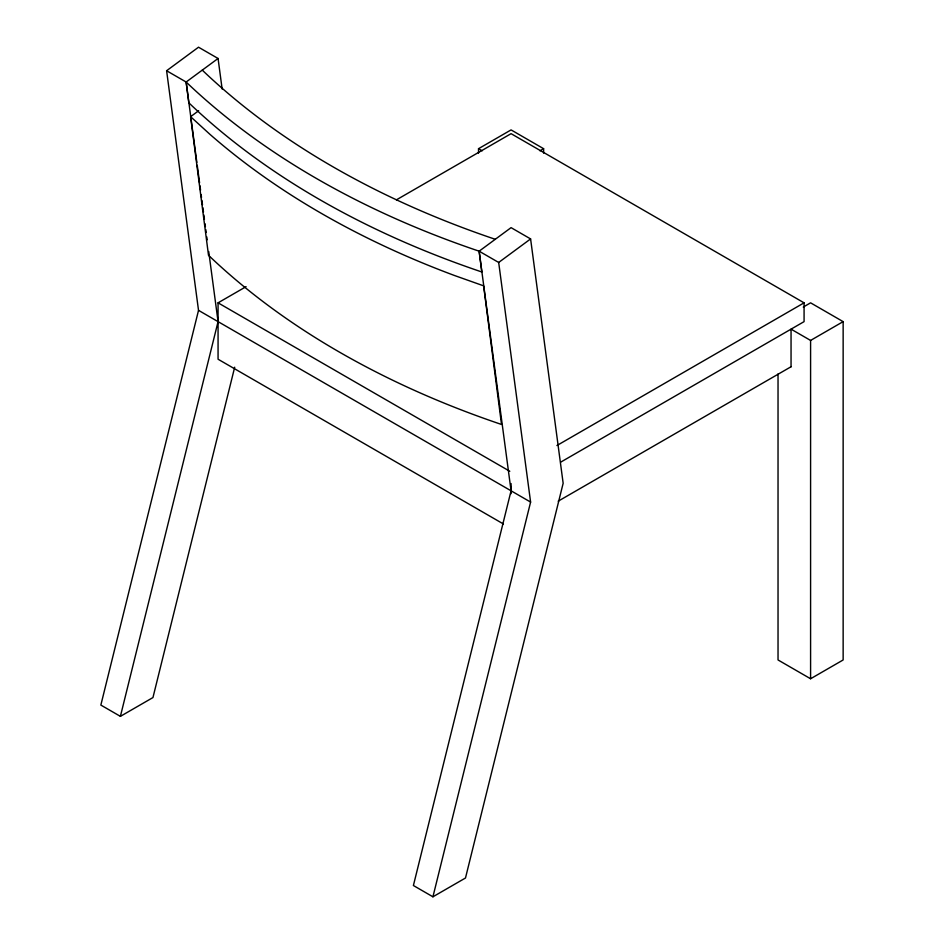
<?xml version="1.0" encoding="UTF-8"?>
<svg xmlns="http://www.w3.org/2000/svg" width="944" height="944" viewBox="0 0 944 944"><rect width="100%" height="100%" fill="white"/><g stroke="black" fill="none" stroke-linecap="round" stroke-linejoin="round"><path stroke-width="1.42" d="M222.135 89.019L218.064 58.481L198.523 47.2L166.604 70.741L198.523 310.352L100.855 705.074L120.395 716.354L152.952 697.557L234.69 367.192M120.395 716.354L218.064 321.633L208.718 251.505M432.93 896.8L465.486 878.003L563.155 483.281L530.599 238.926L511.07 227.646L479.139 251.187L511.07 490.797L413.401 885.519L432.93 896.8L530.599 502.078L498.68 262.467L479.139 251.187A943.858 614.662 -7.4 0 1 186.133 82.022L166.604 70.741M479.139 251.187L481.829 271.978A943.858 614.662 -7.4 0 1 188.824 102.813L186.133 82.022L218.064 58.481M190.605 116.678L209.816 134.225A943.858 614.662 -7.4 0 0 454.595 275.542L483.623 285.843L501.512 424.458A943.858 614.662 -7.4 0 1 208.506 255.293L190.605 116.678L198.677 110.731M498.68 262.467L530.599 238.926M478.514 153.117L478.514 148.704L511.07 129.906L543.626 148.704L543.626 153.117M503.423 523.979L218.064 359.227L218.064 302.835L246.089 286.657M396.409 199.857L511.07 133.67L804.076 302.835L804.076 321.633L560.748 462.112M539.956 150.816L543.626 148.704M556.925 445.521L804.076 302.835M803.261 307.06L810.589 302.835L843.145 321.633L843.145 659.962L810.589 678.76L778.033 659.962L778.033 373.966M791.048 366.744L791.048 329.149L810.589 340.43L843.145 321.633M558.199 501.17L791.332 366.579M478.514 148.704L482.172 150.816M218.064 302.835L509.795 471.268M198.523 310.352L530.599 502.078M186.133 82.022L196.848 162.38M197.237 165.306L199.573 182.829M199.963 185.756L200.541 190.133M201.119 194.523L201.509 197.449M201.898 200.364L202.488 204.754M202.877 207.668L203.456 212.058M203.845 214.972L204.435 219.362M205.013 223.74L205.403 226.666M205.792 229.581L206.181 232.507M206.771 236.885L207.161 239.811M810.589 340.43L810.589 678.76M511.07 483.564L511.07 493.688M495.27 239.292A943.858 614.662 -7.4 0 1 202.264 70.127"/></g></svg>
